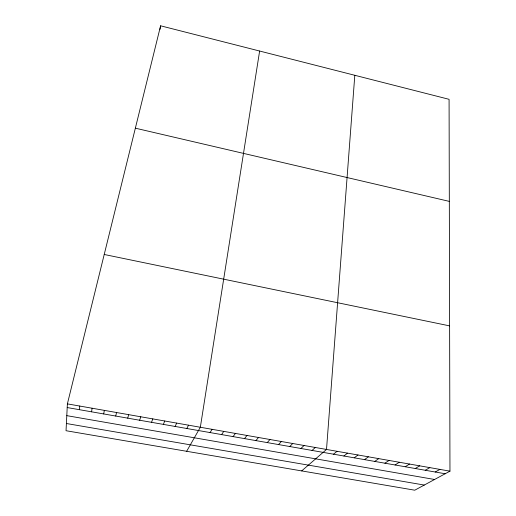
<?xml version="1.0" encoding="UTF-8"?>
<svg xmlns="http://www.w3.org/2000/svg" width="516" height="516" viewBox="0 0 516 516"><rect width="100%" height="100%" fill="white"/><g stroke="black" fill="none" stroke-linecap="round" stroke-linejoin="round"><path stroke-width="0.77" d="M67.39 403.873L66.035 430.718L414.761 490.2L449.965 471.16L449.081 99.317L160.599 25.8L67.39 403.873L449.965 471.16M354.808 75.291L326.512 449.449L301.679 470.915M79.425 409.691L79.767 406.047M91.584 411.82L92.087 408.214M259.625 51.039L200.337 427.254L186.65 451.294M160.005 29.418L160.599 25.8M103.684 413.942L104.348 410.375M115.732 416.051L116.551 412.516M127.716 418.154L128.69 414.651M139.649 420.243L140.778 416.78M151.523 422.32L152.8 418.895M163.34 424.391L164.772 420.998M175.105 426.448L176.685 423.094M186.811 428.499L188.534 425.178M210.064 432.576L212.076 429.318M221.603 434.595L223.763 431.376M233.097 436.607L235.393 433.421M244.532 438.613L246.97 435.459M255.917 440.606L258.497 437.484M267.243 442.593L269.965 439.503M278.524 444.566L281.381 441.509M289.753 446.534L292.74 443.508M300.925 448.488L304.053 445.495M312.051 450.436L315.308 447.475M333.536 454.203L337.045 451.3M343.901 456.015L347.532 453.145M354.221 457.827L357.981 454.983M364.502 459.627L368.379 456.808M374.739 461.42L378.731 458.634M384.923 463.2L389.038 460.446M395.075 464.981L399.3 462.252M405.176 466.748L409.523 464.045M415.238 468.515L419.695 465.838M425.261 470.27L429.828 467.619M435.233 472.017L439.922 469.392M66.396 423.513L424.262 485.059M66.796 415.651L434.582 479.48M67.203 407.55L445.173 473.752M104.219 254.478L449.617 325.88M135.36 128.174L449.32 201.382"/></g></svg>
